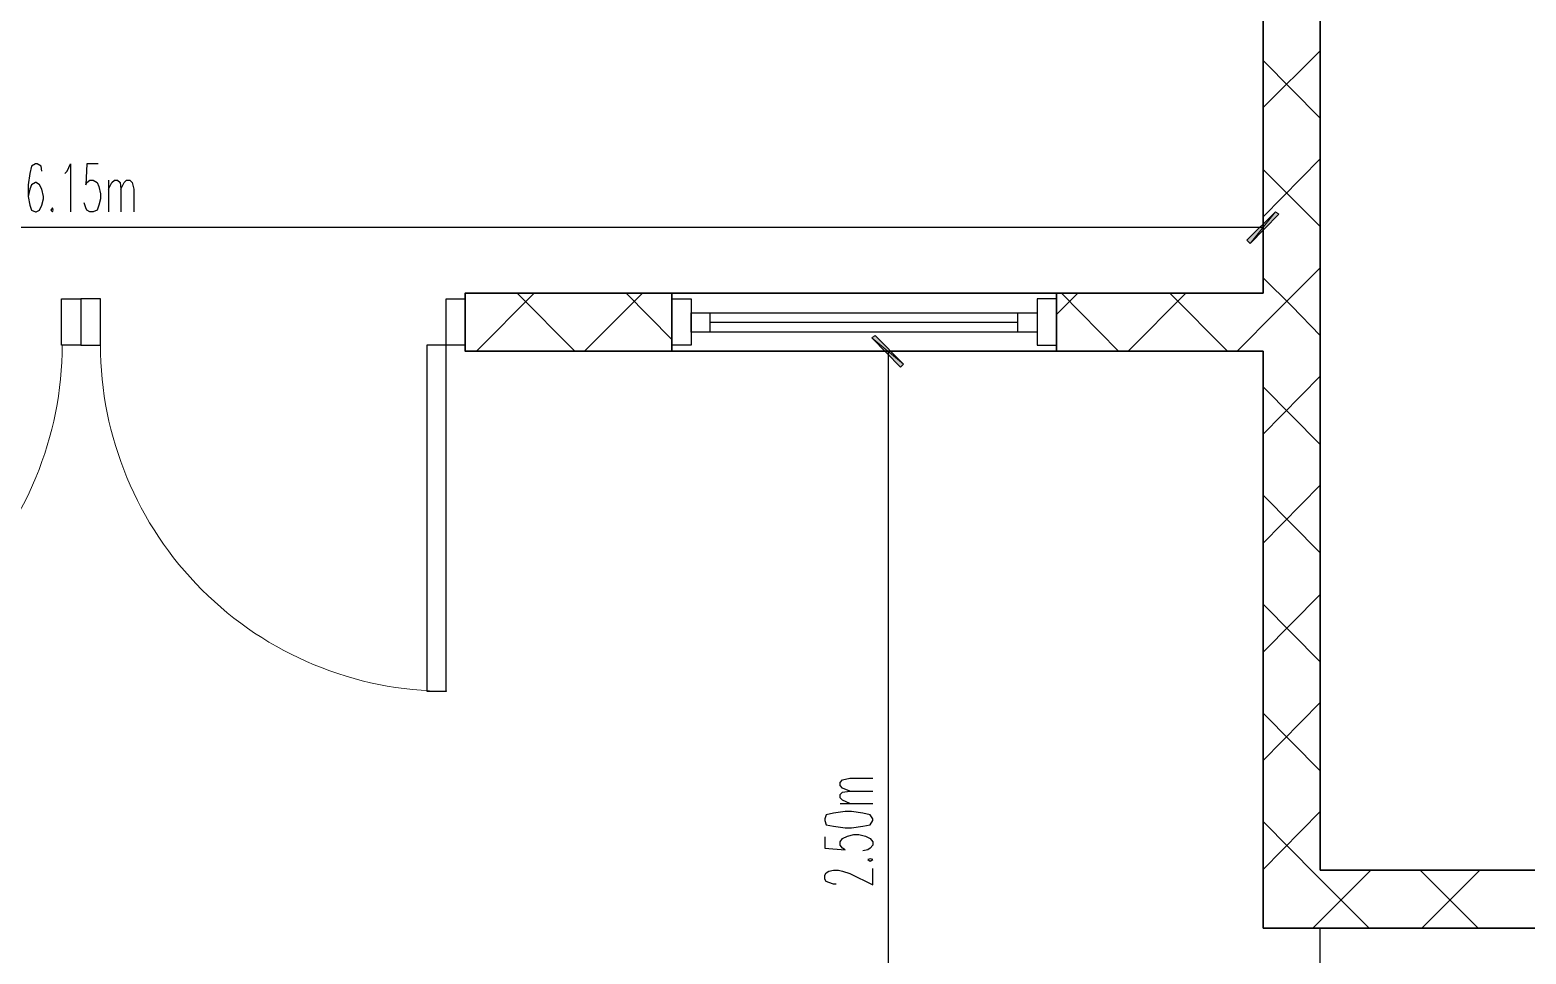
# Model space of a CAD drawing. Header units: millimetres. Extents: x -102235 to 28000, y -9692 to 28742.
# Drawn here: x -81317 to -73533, y 341 to 5148 of the extents above; entities that cross this region are included whole.
import ezdxf

# ---------------------------------------------------------------- set-up
doc = ezdxf.new("R2010")
doc.units = ezdxf.units.MM
doc.header["$MEASUREMENT"] = 0
for name, color, linetype, lineweight in [('Drawing & Figure_Pen_No__1', 7, 'Continuous', 13), ('Drawing & Figure_Pen_No__141', 7, 'Continuous', 20), ('Drawing & Figure_Pen_No__41', 7, 'Continuous', 25), ('Drawing & Figure_Pen_No__7', 7, 'Continuous', 35)]:
    doc.layers.add(name, color=color, linetype=linetype, lineweight=lineweight)

msp = doc.modelspace()

# ---------------------------------------------------------------- hatches: boundary and pattern name
at = {"layer": 'Drawing & Figure_Pen_No__1', "linetype": 'Continuous', "lineweight": 0, "true_color": 0x000000}
for points in [[(-74984.9, 4053.3), (-74968, 4036.4), (-74836.7, 4201.5)], [(-74968, 4036.4), (-74819.8, 4188.8), (-74836.7, 4201.5)], [(-76771.4, 3409.9), (-76919.5, 3558), (-76936.5, 3545.3)], [(-76788.3, 3392.9), (-76771.4, 3409.9), (-76936.5, 3545.3)]]:
    msp.add_hatch(color=18, dxfattribs=at).paths.add_polyline_path(points)

# ---------------------------------------------------------------- linework, layer by layer
at = {"layer": 'Drawing & Figure_Pen_No__1', "linetype": 'Continuous', "flags": 128}
for points in [[(-74984.9, 4053.3), (-74968, 4036.4), (-74836.7, 4201.5)], [(-74968, 4036.4), (-74836.7, 4201.5), (-74819.8, 4188.8)], [(-76771.4, 3409.9), (-76936.5, 3545.3), (-76919.5, 3558)], [(-76788.3, 3392.9), (-76771.4, 3409.9), (-76936.5, 3545.3)]]:
    msp.add_lwpolyline(points, close=True, dxfattribs=at)
for points in [[(-82949.9, 1708.1, 0.414214), (-81148.6, 3509.4)], [(-80949.7, 3509.4, 0.414214), (-79148.4, 1708.1)]]:
    msp.add_lwpolyline(points, format="xyb", dxfattribs=at)
at = {"layer": 'Drawing & Figure_Pen_No__141', "linetype": 'Continuous', "flags": 128}
for points in [[(-74900.2, 4743.4), (-74603.9, 5039.7)], [(-74603.9, 4688.3), (-74900.2, 4988.9)], [(-74900.2, 4176.1), (-74603.9, 4476.7)], [(-74603.9, 4125.3), (-74900.2, 4421.6)], [(-74832.5, 3680.8), (-74603.9, 3909.4)], [(-74603.9, 3558), (-74752.1, 3710.4), (-74900.2, 3858.6)], [(-78993.9, 3477.6), (-78693.3, 3778.2)], [(-78481.6, 3477.6), (-78782.2, 3778.2)], [(-78430.8, 3477.6), (-78130.3, 3778.2)], [(-77977.9, 3536.9), (-78214.9, 3778.2)], [(-75975.5, 3778.2), (-77977.9, 3778.2)], [(-75975.5, 3668.1), (-75865.4, 3778.2)], [(-75653.8, 3477.6), (-75950.1, 3778.2)], [(-75603, 3477.6), (-75302.4, 3778.2)], [(-75086.5, 3477.6), (-75387.1, 3778.2)], [(-75035.7, 3477.6), (-74832.5, 3680.8)], [(-79044.7, 3477.6), (-79053.1, 3481.8)], [(-75975.5, 3477.6), (-77977.9, 3477.6)], [(-74900.2, 3045.8), (-74603.9, 3346.4)], [(-74603.9, 2990.8), (-74900.2, 3291.3)], [(-74900.2, 2478.5), (-74603.9, 2779.1)], [(-74603.9, 2427.7), (-74900.2, 2728.3)], [(-74900.2, 1911.3), (-74603.9, 2211.8)], [(-74603.9, 1860.5), (-74900.2, 2161)], [(-74900.2, 1348.2), (-74603.9, 1648.8)], [(-74603.9, 1293.2), (-74900.2, 1593.8)], [(-74900.2, 781), (-74603.9, 1081.5)], [(-74625.1, 751.3), (-74900.2, 1030.7)], [(-74642, 476.2), (-74603.9, 514.3), (-74341.4, 776.7)], [(-74349.9, 476.2), (-74603.9, 730.2), (-74625.1, 751.3)], [(-73782.6, 476.2), (-74083.2, 776.7)], [(-74074.7, 476.2), (-73774.2, 776.7)]]:
    msp.add_lwpolyline(points, dxfattribs=at)
at = {"layer": 'Drawing & Figure_Pen_No__41', "linetype": 'Continuous', "flags": 128}
for points in [[(-81254.5, 4413.2), (-81258.7, 4438.6), (-81279.9, 4451.3), (-81288.3, 4451.3), (-81309.5, 4438.6), (-81318, 4400.5), (-81326.4, 4341.2), (-81326.4, 4281.9), (-81318, 4235.4), (-81309.5, 4210), (-81288.3, 4201.5), (-81284.1, 4201.5), (-81267.2, 4210), (-81254.5, 4235.4), (-81246, 4269.2), (-81246, 4281.9), (-81254.5, 4320), (-81267.2, 4341.2), (-81284.1, 4353.9), (-81288.3, 4353.9), (-81309.5, 4341.2), (-81318, 4320), (-81326.4, 4281.9)], [(-81135.9, 4400.5), (-81123.2, 4413.2), (-81106.3, 4451.3), (-81106.3, 4201.5)], [(-80962.4, 4451.3), (-81021.6, 4451.3), (-81025.9, 4341.2), (-81021.6, 4353.9), (-81004.7, 4366.6), (-80987.8, 4366.6), (-80966.6, 4353.9), (-80958.1, 4332.7), (-80949.7, 4294.6), (-80949.7, 4269.2), (-80958.1, 4235.4), (-80966.6, 4210), (-80987.8, 4201.5), (-81004.7, 4201.5), (-81021.6, 4210), (-81025.9, 4222.7), (-81034.3, 4248.1)], [(-80907.3, 4366.6), (-80907.3, 4201.5)], [(-80907.3, 4320), (-80890.4, 4353.9), (-80877.7, 4366.6), (-80860.8, 4366.6), (-80848.1, 4353.9), (-80843.8, 4320), (-80843.8, 4201.5)], [(-80843.8, 4320), (-80826.9, 4353.9), (-80814.2, 4366.6), (-80797.3, 4366.6), (-80784.6, 4353.9), (-80776.1, 4320), (-80776.1, 4201.5)], [(-74900.2, 3926.3), (-74900.2, 4269.2)], [(-87202.3, 4121.1), (-74900.2, 4121.1)], [(-77778.9, 3676.6), (-77778.9, 3575)], [(-76178.7, 3676.6), (-76178.7, 3575)], [(-76178.7, 3625.8), (-77778.9, 3625.8)], [(-75052.6, 3477.6), (-77004.2, 3477.6)], [(-76851.8, 3477.6), (-76851.8, -1522)], [(-77050.8, 1187.4), (-77088.9, 1204.3), (-77101.6, 1217), (-77101.6, 1233.9), (-77088.9, 1246.6), (-77050.8, 1255.1), (-76932.2, 1255.1)], [(-77050.8, 1123.9), (-77088.9, 1140.8), (-77101.6, 1153.5), (-77101.6, 1170.4), (-77088.9, 1183.1), (-77050.8, 1187.4), (-76932.2, 1187.4)], [(-77101.6, 1123.9), (-76932.2, 1123.9)], [(-77182, 950.3), (-77182, 891), (-77076.2, 882.6), (-77088.9, 891), (-77101.6, 908), (-77101.6, 924.9), (-77088.9, 941.8), (-77063.5, 954.5), (-77029.6, 963), (-77004.2, 963), (-76970.3, 954.5), (-76944.9, 941.8), (-76932.2, 924.9), (-76932.2, 908), (-76944.9, 891), (-76957.6, 882.6), (-76983, 878.3)], [(-77122.7, 704.8), (-77135.4, 704.8), (-77160.8, 713.2), (-77173.5, 717.5), (-77182, 730.2), (-77182, 751.3), (-77173.5, 764), (-77160.8, 772.5), (-77135.4, 776.7), (-77110, 776.7), (-77088.9, 772.5), (-77050.8, 759.8), (-76932.2, 700.5), (-76932.2, 785.2)], [(-74603.9, -1522), (-74603.9, 476.2)]]:
    msp.add_lwpolyline(points, dxfattribs=at)
for points in [[(-81199.4, 4222.7), (-81207.9, 4210), (-81199.4, 4201.5), (-81195.2, 4210)], [(-81152.9, 3748.5), (-81051.3, 3748.5), (-81051.3, 3507.2), (-81152.9, 3507.2)], [(-80949.7, 3748.5), (-81051.3, 3748.5), (-81051.3, 3507.2), (-80949.7, 3507.2)], [(-79150.5, 3748.5), (-79053.1, 3748.5), (-79053.1, 3507.2), (-79150.5, 3507.2)], [(-77876.3, 3507.2), (-77977.9, 3507.2), (-77977.9, 3748.5), (-77876.3, 3748.5)], [(-76077.1, 3507.2), (-75975.5, 3507.2), (-75975.5, 3748.5), (-76077.1, 3748.5)], [(-76077.1, 3676.6), (-76077.1, 3575), (-77876.3, 3575), (-77876.3, 3676.6)], [(-79150.5, 3507.2), (-79252.1, 3507.2), (-79252.1, 1708.1), (-79150.5, 1708.1)], [(-77182, 1035), (-77173.5, 1013.8), (-77135.4, 1005.3), (-77076.2, 996.9), (-77042.3, 996.9), (-76983, 1005.3), (-76944.9, 1013.8), (-76932.2, 1035), (-76932.2, 1043.4), (-76944.9, 1064.6), (-76983, 1073.1), (-77042.3, 1081.5), (-77076.2, 1081.5), (-77135.4, 1073.1), (-77173.5, 1064.6), (-77182, 1043.4)], [(-76957.6, 831.8), (-76944.9, 823.3), (-76932.2, 831.8), (-76944.9, 836)]]:
    msp.add_lwpolyline(points, close=True, dxfattribs=at)
at = {"layer": 'Drawing & Figure_Pen_No__7', "linetype": 'Continuous', "flags": 128}
for points in [[(-74900.2, 8024.2), (-74900.2, 3778.2)], [(-74603.9, 3778.2), (-74603.9, 7876)], [(-75975.5, 3778.2), (-77977.9, 3778.2)], [(-74900.2, 3778.2), (-75975.5, 3778.2), (-75975.5, 3477.6), (-74900.2, 3477.6)], [(-74603.9, 776.7), (-74603.9, 3778.2)], [(-77977.9, 3477.6), (-75975.5, 3477.6)], [(-74900.2, 3477.6), (-74900.2, 476.2)], [(-74900.2, 476.2), (-74603.9, 476.2), (-69604.3, 476.2), (-69604.3, 776.7), (-74603.9, 776.7)]]:
    msp.add_lwpolyline(points, dxfattribs=at)
msp.add_lwpolyline([(-77977.9, 3477.6), (-77977.9, 3778.2), (-79053.1, 3778.2), (-79053.1, 3477.6)], close=True, dxfattribs=at)

doc.saveas('drawing.dxf')
